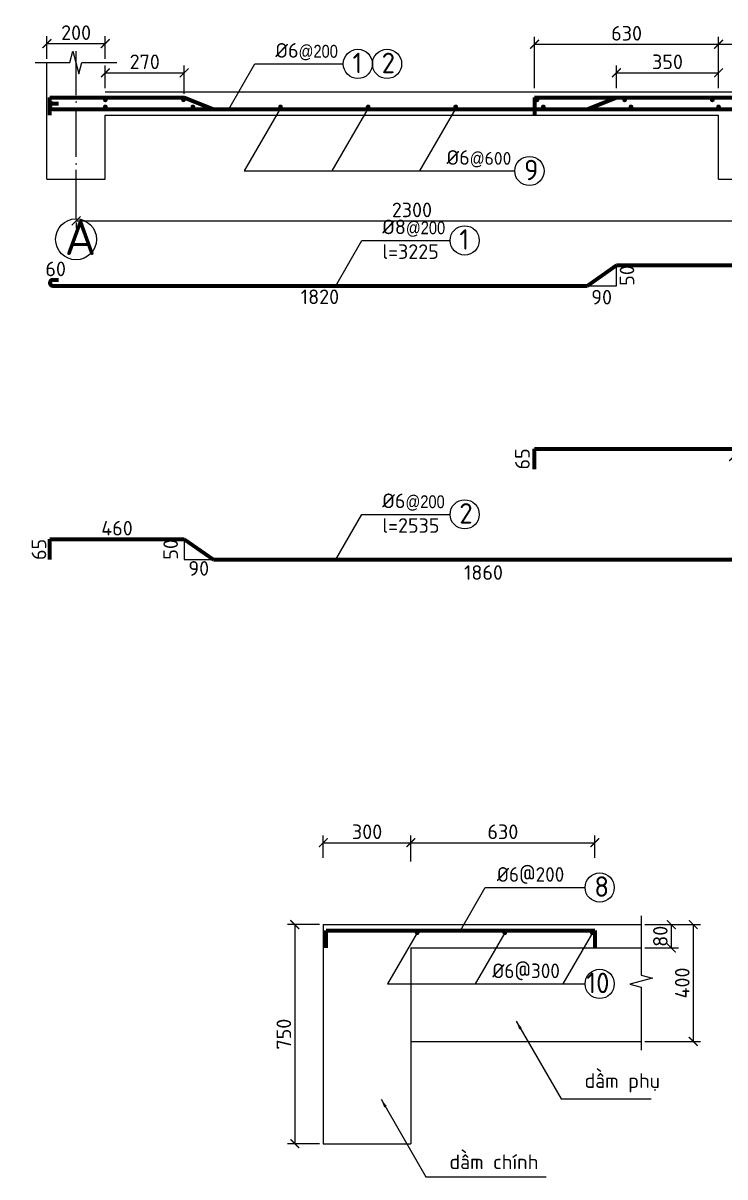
# Model space of a CAD drawing. Header units: millimetres. Extents: x 0 to 4970, y -594 to 1412.
# Drawn here: x 1412.4 to 1532.6, y 232.6 to 430.1 of the extents above; entities that cross this region are included whole.
import ezdxf

# ---------------------------------------------------------------- set-up
doc = ezdxf.new("R2010")
doc.units = ezdxf.units.MM
doc.header["$LTSCALE"] = 0.35
doc.header["$PDMODE"] = 3
doc.linetypes.add('ACAD_ISO04W100', pattern=[30, 24, -3, 0, -3])
doc.layers.get('0').update_dxf_attribs({"lineweight": 50})
for name, color, linetype, lineweight in [('CotThepSan', 13, 'Continuous', 70), ('DoVe', 1, 'Continuous', 18), ('Duong Bao San', 7, 'Continuous', 18), ('Kich Thuoc', 1, 'Continuous', 20), ('Ky Hieu', 4, 'Continuous', 20), ('Text', 40, 'Continuous', 20), ('Truc', 3, 'ACAD_ISO04W100', 20)]:
    doc.layers.add(name, color=color, linetype=linetype, lineweight=lineweight)
doc.styles.get("Standard").update_dxf_attribs({"font": 'isocpeur.ttf'})
doc.styles.add('VN', font='')
doc.styles.get('VN').set_extended_font_data('TCVN 7284')
doc.dimstyles.new('Dim20', dxfattribs={"dimtxt": 2.5, "dimasz": 1.5, "dimexe": 1.25, "dimexo": 0.625, "dimtad": 1, "dimlfac": 20, "dimtxsty": 'Standard', "dimblk": 'ARCHTICK', "dimcen": 2.5, "dimadec": 0, "dimazin": 0, "dimtfac": 1, "dimtmove": 0, "dimatfit": 3, "dimfxl": 1, "dimarcsym": 0})
doc.dimstyles.new('Dim20KT', dxfattribs={"dimtxt": 2.5, "dimasz": 1.5, "dimexe": 1.25, "dimexo": 0.625, "dimtad": 1, "dimlfac": 20, "dimtxsty": 'Standard', "dimblk": 'ARCHTICK', "dimcen": 2.5, "dimse1": 1, "dimse2": 1, "dimsd1": 1, "dimsd2": 1, "dimadec": 0, "dimazin": 0, "dimtfac": 1, "dimtmove": 0, "dimatfit": 3, "dimfxl": 1, "dimarcsym": 0})
doc.dimstyles.new('Dim50KT', dxfattribs={"dimtxt": 2.5, "dimasz": 1.5, "dimexe": 1.25, "dimexo": 0.625, "dimtad": 1, "dimlfac": 50, "dimtxsty": 'Standard', "dimblk": 'ARCHTICK', "dimcen": 2.5, "dimse1": 1, "dimse2": 1, "dimsd1": 1, "dimsd2": 1, "dimadec": 0, "dimazin": 0, "dimtfac": 1, "dimtmove": 0, "dimatfit": 3, "dimfxl": 1, "dimarcsym": 0})

# ---------------------------------------------------------------- blocks, each defined once
blk = doc.blocks.new('*D250')
at = {"layer": 'Defpoints', "color": 0}
for p in [(1514.01, 388.65), (1573.01, 388.65), (1573.01, 388.65)]:
    blk.add_point(p, dxfattribs=at)
at = {"layer": 'Kich Thuoc', "color": 0, "insert": (1543.51, 390.52), "char_height": 2.5, "attachment_point": 5}
blk.add_mtext('1180', dxfattribs=at)
blk = doc.blocks.new('_ArchTick')
at = {"color": 0, "linetype": 'ByBlock', "const_width": 0.15}
blk.add_lwpolyline([(-0.5, -0.5), (0.5, 0.5)], dxfattribs=at)
blk = doc.blocks.new('*D267')
at = {"layer": 'Defpoints', "color": 0}
for p in [(1417.51, 385.15), (1509.01, 385.15), (1509.01, 381.38)]:
    blk.add_point(p, dxfattribs=at)
at = {"layer": 'Kich Thuoc', "color": 0, "insert": (1463.26, 383.25), "char_height": 2.5, "attachment_point": 5}
blk.add_mtext('1820', dxfattribs=at)
blk = doc.blocks.new('*D251')
at = {"layer": 'Defpoints', "color": 0}
for p in [(1417.51, 386.15), (1417.51, 386.15), (1418.51, 386.15)]:
    blk.add_point(p, dxfattribs=at)
at = {"layer": 'Kich Thuoc', "color": 0, "insert": (1418.01, 388.02), "char_height": 2.5, "attachment_point": 5}
blk.add_mtext('60', dxfattribs=at)
blk = doc.blocks.new('*D268')
at = {"layer": 'Defpoints', "color": 0}
for p in [(1417.01, 341.76), (1440.01, 341.76), (1440.01, 341.76)]:
    blk.add_point(p, dxfattribs=at)
at = {"layer": 'Kich Thuoc', "color": 0, "insert": (1428.51, 343.64), "char_height": 2.5, "attachment_point": 5}
blk.add_mtext('460', dxfattribs=at)
blk = doc.blocks.new('*D262')
at = {"layer": 'Defpoints', "color": 0}
for p in [(1445.01, 338.26), (1537.51, 338.26), (1537.51, 334.17)]:
    blk.add_point(p, dxfattribs=at)
at = {"layer": 'Kich Thuoc', "color": 0, "insert": (1491.26, 336.05), "char_height": 2.5, "attachment_point": 5}
blk.add_mtext('1860', dxfattribs=at)
blk = doc.blocks.new('*D238')
at = {"layer": 'Defpoints', "color": 0}
for p in [(1440.01, 421.59), (1426.51, 418.36), (1440.01, 417.36)]:
    blk.add_point(p, dxfattribs=at)
at = {"layer": 'Kich Thuoc', "color": 0, "lineweight": -2}
for p, q in [((1426.51, 418.98), (1426.51, 422.84)), ((1440.01, 417.98), (1440.01, 422.84)), ((1426.51, 421.59), (1440.01, 421.59))]:
    blk.add_line(p, q, dxfattribs=at)
at = {"layer": 'Kich Thuoc', "color": 0, "lineweight": -2, "xscale": 1.5, "yscale": 1.5, "zscale": 1.5, "rotation": 180}
blk.add_blockref('_ArchTick', (1426.51, 421.59), dxfattribs=at)
at = {"layer": 'Kich Thuoc', "color": 0, "lineweight": -2, "xscale": 1.5, "yscale": 1.5, "zscale": 1.5}
blk.add_blockref('_ArchTick', (1440.01, 421.59), dxfattribs=at)
at = {"layer": 'Kich Thuoc', "color": 0, "insert": (1433.26, 423.47), "char_height": 2.5, "attachment_point": 5}
blk.add_mtext('270', dxfattribs=at)
blk = doc.blocks.new('*D239')
at = {"layer": 'Defpoints', "color": 0}
for p in [(1531.51, 421.59), (1514.01, 418.36), (1531.51, 418.36)]:
    blk.add_point(p, dxfattribs=at)
at = {"layer": 'Kich Thuoc', "color": 0, "lineweight": -2}
for p, q in [((1514.01, 418.98), (1514.01, 422.84)), ((1531.51, 418.98), (1531.51, 422.84)), ((1514.01, 421.59), (1531.51, 421.59))]:
    blk.add_line(p, q, dxfattribs=at)
at = {"layer": 'Kich Thuoc', "color": 0, "lineweight": -2, "xscale": 1.5, "yscale": 1.5, "zscale": 1.5, "rotation": 180}
blk.add_blockref('_ArchTick', (1514.01, 421.59), dxfattribs=at)
at = {"layer": 'Kich Thuoc', "color": 0, "lineweight": -2, "xscale": 1.5, "yscale": 1.5, "zscale": 1.5}
blk.add_blockref('_ArchTick', (1531.51, 421.59), dxfattribs=at)
at = {"layer": 'Kich Thuoc', "color": 0, "insert": (1522.76, 423.47), "char_height": 2.5, "attachment_point": 5}
blk.add_mtext('350', dxfattribs=at)
blk = doc.blocks.new('*D241')
at = {"layer": 'Defpoints', "color": 0}
for p in [(1531.51, 426.48), (1500.01, 418.36), (1531.51, 418.36)]:
    blk.add_point(p, dxfattribs=at)
at = {"layer": 'Kich Thuoc', "color": 0, "lineweight": -2}
for p, q in [((1500.01, 418.98), (1500.01, 427.73)), ((1531.51, 418.98), (1531.51, 427.73)), ((1500.01, 426.48), (1531.51, 426.48))]:
    blk.add_line(p, q, dxfattribs=at)
at = {"layer": 'Kich Thuoc', "color": 0, "lineweight": -2, "xscale": 1.5, "yscale": 1.5, "zscale": 1.5, "rotation": 180}
blk.add_blockref('_ArchTick', (1500.01, 426.48), dxfattribs=at)
at = {"layer": 'Kich Thuoc', "color": 0, "lineweight": -2, "xscale": 1.5, "yscale": 1.5, "zscale": 1.5}
blk.add_blockref('_ArchTick', (1531.51, 426.48), dxfattribs=at)
at = {"layer": 'Kich Thuoc', "color": 0, "insert": (1515.76, 428.35), "char_height": 2.5, "attachment_point": 5}
blk.add_mtext('630', dxfattribs=at)
blk = doc.blocks.new('*D242')
at = {"layer": 'Defpoints', "color": 0}
for p in [(1541.51, 426.48), (1531.51, 418.98), (1541.51, 418.98)]:
    blk.add_point(p, dxfattribs=at)
at = {"layer": 'Kich Thuoc', "color": 0, "lineweight": -2}
for p, q in [((1531.51, 419.61), (1531.51, 427.73)), ((1541.51, 419.61), (1541.51, 427.73)), ((1531.51, 426.48), (1541.51, 426.48))]:
    blk.add_line(p, q, dxfattribs=at)
at = {"layer": 'Kich Thuoc', "color": 0, "lineweight": -2, "xscale": 1.5, "yscale": 1.5, "zscale": 1.5, "rotation": 180}
blk.add_blockref('_ArchTick', (1531.51, 426.48), dxfattribs=at)
at = {"layer": 'Kich Thuoc', "color": 0, "lineweight": -2, "xscale": 1.5, "yscale": 1.5, "zscale": 1.5}
blk.add_blockref('_ArchTick', (1541.51, 426.48), dxfattribs=at)
at = {"layer": 'Kich Thuoc', "color": 0, "insert": (1536.51, 428.35), "char_height": 2.5, "attachment_point": 5}
blk.add_mtext('200', dxfattribs=at)
blk = doc.blocks.new('*D253')
at = {"layer": 'Defpoints', "color": 0}
for p in [(1500.01, 352.7), (1573.01, 352.7), (1573.01, 352.7)]:
    blk.add_point(p, dxfattribs=at)
at = {"layer": 'Kich Thuoc', "color": 0, "insert": (1536.51, 354.58), "char_height": 2.5, "attachment_point": 5}
blk.add_mtext('1460', dxfattribs=at)
blk = doc.blocks.new('*D254')
at = {"layer": 'Defpoints', "color": 0}
for p in [(1514.01, 388.65), (1514.01, 385.15), (1517.7, 385.15)]:
    blk.add_point(p, dxfattribs=at)
at = {"layer": 'Kich Thuoc', "color": 0, "insert": (1515.83, 386.9), "char_height": 2.5, "attachment_point": 5, "rotation": 90}
blk.add_mtext('50', dxfattribs=at)
blk = doc.blocks.new('*D255')
at = {"layer": 'Defpoints', "color": 0}
for p in [(1509.01, 385.15), (1513.97, 385.15), (1513.97, 381.31)]:
    blk.add_point(p, dxfattribs=at)
at = {"layer": 'Kich Thuoc', "color": 0, "insert": (1511.49, 383.18), "char_height": 2.5, "attachment_point": 5}
blk.add_mtext('90', dxfattribs=at)
blk = doc.blocks.new('*D260')
at = {"layer": 'Defpoints', "color": 0}
for p in [(1440.01, 341.76), (1439.57, 338.26), (1440.01, 338.26)]:
    blk.add_point(p, dxfattribs=at)
at = {"layer": 'Kich Thuoc', "color": 0, "insert": (1437.7, 340.01), "char_height": 2.5, "attachment_point": 5, "rotation": 90}
blk.add_mtext('50', dxfattribs=at)
blk = doc.blocks.new('*D261')
at = {"layer": 'Defpoints', "color": 0}
for p in [(1440.01, 338.26), (1445.01, 338.26), (1445.01, 334.89)]:
    blk.add_point(p, dxfattribs=at)
at = {"layer": 'Kich Thuoc', "color": 0, "insert": (1442.51, 336.76), "char_height": 2.5, "attachment_point": 5}
blk.add_mtext('90', dxfattribs=at)
blk = doc.blocks.new('*D270')
at = {"layer": 'Defpoints', "color": 0}
for p in [(1536.51, 399.26), (1421.51, 396.58), (1536.51, 396.25)]:
    blk.add_point(p, dxfattribs=at)
at = {"layer": 'Kich Thuoc', "color": 0, "lineweight": -2}
for p, q in [((1536.51, 398.64), (1536.51, 395)), ((1421.51, 396.25), (1536.51, 396.25)), ((1421.51, 395.96), (1421.51, 395))]:
    blk.add_line(p, q, dxfattribs=at)
at = {"layer": 'Kich Thuoc', "color": 0, "lineweight": -2, "xscale": 1.5, "yscale": 1.5, "zscale": 1.5, "rotation": 180}
blk.add_blockref('_ArchTick', (1421.51, 396.25), dxfattribs=at)
at = {"layer": 'Kich Thuoc', "color": 0, "lineweight": -2, "xscale": 1.5, "yscale": 1.5, "zscale": 1.5}
blk.add_blockref('_ArchTick', (1536.51, 396.25), dxfattribs=at)
at = {"layer": 'Kich Thuoc', "color": 0, "insert": (1479.01, 398.12), "char_height": 2.5, "attachment_point": 5}
blk.add_mtext('2300', dxfattribs=at)
blk = doc.blocks.new('*D231')
at = {"layer": 'Defpoints', "color": 0}
for p in [(1412.43, 341.76), (1417.03, 341.76), (1412.43, 338.26)]:
    blk.add_point(p, dxfattribs=at)
at = {"layer": 'Kich Thuoc', "color": 0, "insert": (1415.15, 340.01), "char_height": 2.5, "attachment_point": 5, "rotation": 90}
blk.add_mtext('65', dxfattribs=at)
blk = doc.blocks.new('*D232')
at = {"layer": 'Defpoints', "color": 0}
for p in [(1495.2, 357.25), (1499.79, 357.25), (1495.2, 353.75)]:
    blk.add_point(p, dxfattribs=at)
at = {"layer": 'Kich Thuoc', "color": 0, "insert": (1497.92, 355.5), "char_height": 2.5, "attachment_point": 5, "rotation": 90}
blk.add_mtext('65', dxfattribs=at)
blk = doc.blocks.new('*D527')
at = {"layer": 'Defpoints', "color": 0}
for p in [(1478.83, 289.81), (1478.83, 289.18), (1463.83, 286.6)]:
    blk.add_point(p, dxfattribs=at)
at = {"layer": 'Kich Thuoc', "color": 0, "lineweight": -2}
for p, q in [((1463.83, 287.23), (1463.83, 291.06)), ((1478.83, 289.81), (1478.83, 291.06)), ((1463.83, 289.81), (1478.83, 289.81))]:
    blk.add_line(p, q, dxfattribs=at)
at = {"layer": 'Kich Thuoc', "color": 0, "lineweight": -2, "xscale": 1.5, "yscale": 1.5, "zscale": 1.5, "rotation": 180}
blk.add_blockref('_ArchTick', (1463.83, 289.81), dxfattribs=at)
at = {"layer": 'Kich Thuoc', "color": 0, "lineweight": -2, "xscale": 1.5, "yscale": 1.5, "zscale": 1.5}
blk.add_blockref('_ArchTick', (1478.83, 289.81), dxfattribs=at)
at = {"layer": 'Kich Thuoc', "color": 0, "insert": (1471.33, 291.68), "char_height": 2.5, "attachment_point": 5}
blk.add_mtext('300', dxfattribs=at)
blk = doc.blocks.new('*D528')
at = {"layer": 'Defpoints', "color": 0}
for p in [(1510.33, 289.81), (1510.33, 286.6), (1478.83, 285.98)]:
    blk.add_point(p, dxfattribs=at)
at = {"layer": 'Kich Thuoc', "color": 0, "lineweight": -2}
for p, q in [((1478.83, 286.6), (1478.83, 291.06)), ((1510.33, 287.23), (1510.33, 291.06)), ((1478.83, 289.81), (1510.33, 289.81))]:
    blk.add_line(p, q, dxfattribs=at)
at = {"layer": 'Kich Thuoc', "color": 0, "lineweight": -2, "xscale": 1.5, "yscale": 1.5, "zscale": 1.5, "rotation": 180}
blk.add_blockref('_ArchTick', (1478.83, 289.81), dxfattribs=at)
at = {"layer": 'Kich Thuoc', "color": 0, "lineweight": -2, "xscale": 1.5, "yscale": 1.5, "zscale": 1.5}
blk.add_blockref('_ArchTick', (1510.33, 289.81), dxfattribs=at)
at = {"layer": 'Kich Thuoc', "color": 0, "insert": (1494.58, 291.68), "char_height": 2.5, "attachment_point": 5}
blk.add_mtext('630', dxfattribs=at)
blk = doc.blocks.new('*D529')
at = {"layer": 'Defpoints', "color": 0}
for p in [(1518.24, 275.79), (1518.24, 271.79), (1523.42, 271.79)]:
    blk.add_point(p, dxfattribs=at)
at = {"layer": 'Kich Thuoc', "color": 0, "lineweight": -2}
for p, q in [((1518.86, 275.79), (1524.67, 275.79)), ((1523.42, 275.79), (1523.42, 271.79)), ((1518.86, 271.79), (1524.67, 271.79))]:
    blk.add_line(p, q, dxfattribs=at)
at = {"layer": 'Kich Thuoc', "color": 0, "lineweight": -2, "xscale": 1.5, "yscale": 1.5, "zscale": 1.5}
for p, rotation in [((1523.42, 275.79), 90), ((1523.42, 271.79), 270)]:
    blk.add_blockref('_ArchTick', p, dxfattribs=dict(at, rotation=rotation))
at = {"layer": 'Kich Thuoc', "color": 0, "insert": (1521.54, 273.79), "char_height": 2.5, "attachment_point": 5, "rotation": 90}
blk.add_mtext('80', dxfattribs=at)
blk = doc.blocks.new('*D536')
at = {"layer": 'Defpoints', "color": 0}
for p in [(1518.24, 275.79), (1518.24, 255.79), (1527.17, 255.79)]:
    blk.add_point(p, dxfattribs=at)
at = {"layer": 'Kich Thuoc', "color": 0, "lineweight": -2}
for p, q in [((1518.86, 275.79), (1528.42, 275.79)), ((1527.17, 275.79), (1527.17, 255.79)), ((1518.86, 255.79), (1528.42, 255.79))]:
    blk.add_line(p, q, dxfattribs=at)
at = {"layer": 'Kich Thuoc', "color": 0, "lineweight": -2, "xscale": 1.5, "yscale": 1.5, "zscale": 1.5}
for p, rotation in [((1527.17, 275.79), 90), ((1527.17, 255.79), 270)]:
    blk.add_blockref('_ArchTick', p, dxfattribs=dict(at, rotation=rotation))
at = {"layer": 'Kich Thuoc', "color": 0, "insert": (1525.29, 265.79), "char_height": 2.5, "attachment_point": 5, "rotation": 90}
blk.add_mtext('400', dxfattribs=at)
blk = doc.blocks.new('*D537')
at = {"layer": 'Defpoints', "color": 0}
for p in [(1463.83, 275.79), (1458.95, 238.29), (1463.83, 238.29)]:
    blk.add_point(p, dxfattribs=at)
at = {"layer": 'Kich Thuoc', "color": 0, "lineweight": -2}
for p, q in [((1463.2, 275.79), (1457.7, 275.79)), ((1458.95, 275.79), (1458.95, 238.29)), ((1463.2, 238.29), (1457.7, 238.29))]:
    blk.add_line(p, q, dxfattribs=at)
at = {"layer": 'Kich Thuoc', "color": 0, "lineweight": -2, "xscale": 1.5, "yscale": 1.5, "zscale": 1.5}
for p, rotation in [((1458.95, 275.79), 90), ((1458.95, 238.29), 270)]:
    blk.add_blockref('_ArchTick', p, dxfattribs=dict(at, rotation=rotation))
at = {"layer": 'Kich Thuoc', "color": 0, "insert": (1457.07, 257.04), "char_height": 2.5, "attachment_point": 5, "rotation": 90}
blk.add_mtext('750', dxfattribs=at)
blk = doc.blocks.new('*D1430')
at = {"layer": 'Defpoints', "color": 0}
for p in [(1426.51, 426.59), (1416.51, 423.35), (1426.51, 423.35)]:
    blk.add_point(p, dxfattribs=at)
at = {"layer": 'Kich Thuoc', "color": 0, "lineweight": -2}
for p, q in [((1416.51, 423.98), (1416.51, 427.84)), ((1426.51, 423.98), (1426.51, 427.84)), ((1416.51, 426.59), (1426.51, 426.59))]:
    blk.add_line(p, q, dxfattribs=at)
at = {"layer": 'Kich Thuoc', "color": 0, "lineweight": -2, "xscale": 1.5, "yscale": 1.5, "zscale": 1.5, "rotation": 180}
blk.add_blockref('_ArchTick', (1416.51, 426.59), dxfattribs=at)
at = {"layer": 'Kich Thuoc', "color": 0, "lineweight": -2, "xscale": 1.5, "yscale": 1.5, "zscale": 1.5}
blk.add_blockref('_ArchTick', (1426.51, 426.59), dxfattribs=at)
at = {"layer": 'Kich Thuoc', "color": 0, "insert": (1421.51, 428.46), "char_height": 2.5, "attachment_point": 5}
blk.add_mtext('200', dxfattribs=at)

msp = doc.modelspace()

# ---------------------------------------------------------------- linework, layer by layer
at = {"layer": 'CotThepSan'}
for p, q in [((1417.005688, 414.359923), (1417.005688, 417.359923)), ((1417.005688, 417.359923), (1440.005688, 417.359923)), ((1440.005688, 417.359923), (1445.005688, 415.359923)), ((1500.005688, 417.359923), (1573.005688, 417.359923)), ((1500.005688, 417.359923), (1500.005688, 414.359923)), ((1509.005688, 415.359923), (1514.005688, 417.359923)), ((1417.505688, 416.359923), (1418.505688, 416.359923)), ((1417.505688, 415.359923), (1509.505688, 415.359923)), ((1445.005688, 415.359923), (1538.005688, 415.359923)), ((1509.005688, 385.147687), (1514.005688, 388.647687)), ((1514.005688, 388.647687), (1573.005688, 388.647687)), ((1417.505688, 386.147687), (1418.505688, 386.147687)), ((1417.505688, 385.147687), (1509.005688, 385.147687)), ((1500.005688, 353.747298), (1500.005688, 357.247298)), ((1500.005688, 357.247298), (1573.005688, 357.247298)), ((1417.005688, 338.26405), (1417.005688, 341.76405)), ((1417.005688, 341.76405), (1440.005688, 341.76405)), ((1440.005688, 341.76405), (1445.005688, 338.26405)), ((1445.005688, 338.26405), (1537.505688, 338.26405)), ((1464.325806, 271.787043), (1464.325806, 274.787043)), ((1464.325806, 274.787043), (1510.325806, 274.787043)), ((1510.325806, 274.787043), (1510.325806, 271.787043))]:
    msp.add_line(p, q, dxfattribs=at)
at = {"layer": 'CotThepSan', "color": 1, "const_width": 0.4}
for points in [[(1426.305688, 416.959923, 1), (1426.705688, 416.959923, 1)], [(1439.693884, 416.959923, 1), (1440.093884, 416.959923, 1)], [(1500.227693, 416.959923, 1), (1500.627693, 416.959923, 1)], [(1515.227693, 416.959923, 1), (1515.627693, 416.959923, 1)], [(1530.227693, 416.959923, 1), (1530.627693, 416.959923, 1)], [(1426.305688, 415.759923, 1), (1426.705688, 415.759923, 1)], [(1441.305688, 415.759923, 1), (1441.705688, 415.759923, 1)], [(1456.305688, 415.759923, 1), (1456.705688, 415.759923, 1)], [(1471.305688, 415.759923, 1), (1471.705688, 415.759923, 1)], [(1486.305688, 415.759923, 1), (1486.705688, 415.759923, 1)], [(1501.305688, 415.759923, 1), (1501.705688, 415.759923, 1)], [(1516.305688, 415.759923, 1), (1516.705688, 415.759923, 1)], [(1531.305688, 415.759923, 1), (1531.705688, 415.759923, 1)], [(1480.103801, 274.387043, -1), (1479.703801, 274.387043, -1)], [(1495.103801, 274.387043, -1), (1494.703801, 274.387043, -1)], [(1510.103801, 274.387043, -1), (1509.703801, 274.387043, -1)]]:
    msp.add_lwpolyline(points, format="xyb", close=True, dxfattribs=at)
at = {"layer": 'CotThepSan'}
for centre in [(1417.505688, 415.859923), (1417.505688, 385.647687)]:
    msp.add_arc(centre, 0.5, 90, 270, dxfattribs=at)
at = {"layer": 'DoVe'}
for p, q in [((1514.005688, 385.147687), (1514.005688, 388.647687)), ((1509.005688, 385.147687), (1514.005688, 385.147687)), ((1440.005688, 341.76405), (1440.005688, 338.26405)), ((1440.005688, 338.26405), (1445.005688, 338.26405))]:
    msp.add_line(p, q, dxfattribs=at)
at = {"layer": 'Duong Bao San'}
for p, q in [((1416.505688, 418.359923), (1416.505688, 423.359923)), ((1416.505688, 403.359923), (1416.505688, 418.359923)), ((1426.505688, 403.359923), (1426.505688, 414.359923)), ((1531.505688, 403.359923), (1531.505688, 414.359923)), ((1416.505688, 403.359923), (1426.505688, 403.359923)), ((1531.505688, 403.359923), (1541.505688, 403.359923)), ((1463.825806, 275.787043), (1518.239429, 275.787043)), ((1463.825806, 275.787043), (1463.825806, 238.287043)), ((1478.825806, 271.787043), (1518.239429, 271.787043)), ((1478.825806, 271.787043), (1478.825806, 238.287043)), ((1478.825806, 255.787043), (1518.239429, 255.787043)), ((1463.825806, 238.287043), (1478.825806, 238.287043))]:
    msp.add_line(p, q, dxfattribs=at)
for points in [[(1426.505688, 418.359923), (1656.505688, 418.359923), (1709.005688, 418.359923)], [(1426.505688, 414.359923), (1531.505688, 414.359923)]]:
    msp.add_lwpolyline(points, dxfattribs=at)
at = {"layer": 'Ky Hieu'}
for p, q in [((1456.846012, 423.109155), (1467.246012, 423.109155)), ((1471.505688, 415.559923), (1465.283515, 404.782803)), ((1486.505688, 415.559923), (1480.283515, 404.782803)), ((1484.931133, 404.782803), (1495.424466, 404.782803)), ((1495.424466, 404.782803), (1496.622832, 404.782803)), ((1475.141124, 346.013282), (1485.541124, 346.013282)), ((1508.105357, 282.136275), (1508.653902, 282.136275)), ((1508.644763, 282.136275), (1508.653902, 282.136275)), ((1494.903801, 274.387043), (1489.852512, 265.637955)), ((1509.903801, 274.387043), (1504.852607, 265.638119)), ((1508.17943, 265.637955), (1508.653902, 265.637955))]:
    msp.add_line(p, q, dxfattribs=at)
for points in [[(1414.505688, 423.359923), (1414.505688, 423.359923), (1420.435135, 423.359923), (1420.952773, 425.291775), (1421.98805, 421.428071), (1422.505688, 423.359923), (1428.505688, 423.359923), (1428.505688, 423.359923)], [(1518.239429, 277.287043), (1518.239429, 277.287043), (1518.239429, 267.14502), (1520.171281, 266.627382), (1516.307577, 265.592106), (1518.239429, 265.074467), (1518.239429, 254.287043), (1518.239429, 254.287043)]]:
    msp.add_lwpolyline(points, dxfattribs=at)
for centre, radius in [((1469.746012, 423.109155), 2.5), ((1474.746012, 423.109155), 2.5), ((1499.122832, 404.782803), 2.5), ((1421.505688, 393.083986), 3.5), ((1488.041124, 392.896919), 2.5), ((1488.041124, 346.013282), 2.5), ((1511.153902, 282.136275), 2.5), ((1511.153902, 265.637955), 2.5)]:
    msp.add_circle(centre, radius, dxfattribs=at)
at = {"layer": 'Truc'}
msp.add_line((1421.505688, 396.583986), (1421.505688, 425.278625), dxfattribs=at)

# ---------------------------------------------------------------- texts
at = {"layer": 'Ky Hieu', "style": 'VN'}
for s, p in [('1', (1468.831989, 421.52602)), ('2', (1473.831989, 421.52602)), ('9', (1498.208809, 403.199669)), ('1', (1487.127101, 391.313785)), ('2', (1487.127101, 344.430147)), ('8', (1510.239879, 280.553141)), ('10', (1508.869367, 264.05482))]:
    msp.add_text(s, height=3.5, dxfattribs=at).set_placement(p)
at = {"layer": 'Ky Hieu', "char_height": 2.5, "attachment_point": 7}
for s, insert in [('%%C6{\\fVNI-Helve-Condense|b0|i0|c0|p2;\\H0.875x;@200}', (1455.62567, 423.734155)), ('%%C6{\\fVNI-Helve-Condense|b0|i0|c0|p2;\\H0.875x;@\\fISOCPEUR|b0|i0|c0|p34;600}', (1484.931133, 405.407803)), ('%%C8{\\fVNI-Helve-Condense|b0|i0|c0|p2;\\H0.875x;@200}', (1473.920781, 393.521919)), ('l=3225', (1473.94346, 389.731873)), ('%%C6{\\fVNI-Helve-Condense|b0|i0|c0|p2;\\H0.875x;@200}', (1473.920781, 346.638282)), ('l=2535', (1473.94346, 342.848236))]:
    msp.add_mtext(s, dxfattribs=dict(at, insert=insert))
at = {"layer": 'Ky Hieu', "char_height": 2.5, "attachment_point": 7, "style": 'VN'}
for s, insert in [('%%C6@200', (1493.568004, 282.761275)), ('%%C6@300', (1492.768182, 266.262955))]:
    msp.add_mtext(s, dxfattribs=dict(at, insert=insert))
at = {"layer": 'Ky Hieu', "char_height": 2.5, "width": 16.51500642, "attachment_point": 1}
for s, insert in [('d{\\fTCVN 7284|b0|i0|c0|p34;ầ}m ph{\\fTCVN 7284|b0|i0|c0|p34;ụ}', (1508.553122, 250.331644)), ('d{\\fTCVN 7284|b0|i0|c0|p34;ầ}m chính', (1485.42175, 236.441099))]:
    msp.add_mtext(s, dxfattribs=dict(at, insert=insert))
at = {"layer": 'Text', "insert": (1419.545715, 396.404734), "char_height": 6, "width": 3.31947027, "attachment_point": 1}
msp.add_mtext('A', dxfattribs=at)

# ---------------------------------------------------------------- dimensions: what is measured, and where the dimension line sits
at = {"layer": 'Kich Thuoc'}
for base, p1, p2, dimstyle, picture, middle in [((1426.505688, 426.585214), (1416.505688, 423.351419), (1426.505688, 423.351419), 'Dim20', '*D1430', (1421.505688, 428.460214)), ((1531.505688, 426.476921), (1500.005688, 418.359923), (1531.505688, 418.359923), 'Dim20', '*D241', (1515.755688, 428.351921)), ((1541.505688, 426.476921), (1531.505688, 418.984923), (1541.505688, 418.984923), 'Dim20', '*D242', (1536.505688, 428.351921)), ((1531.505688, 421.593718), (1514.005688, 418.359923), (1531.505688, 418.359923), 'Dim20', '*D239', (1522.755688, 423.468718)), ((1536.505688, 396.245121), (1421.505688, 396.583986), (1536.505688, 399.262901), 'Dim20', '*D270', (1479.005688, 398.120121)), ((1573.005688, 388.647687), (1514.005688, 388.647687), (1573.005688, 388.647687), 'Dim20KT', '*D250', (1543.505688, 390.522687)), ((1573.005688, 352.701017), (1500.005688, 352.701017), (1573.005688, 352.701017), 'Dim20KT', '*D253', (1536.505688, 354.576017)), ((1440.005688, 341.76405), (1417.005688, 341.76405), (1440.005688, 341.76405), 'Dim20KT', '*D268', (1428.505688, 343.63905)), ((1478.825806, 289.808879), (1463.825806, 286.603114), (1478.825806, 289.183879), 'Dim20', '*D527', (1471.325806, 291.683879))]:
    dim = msp.add_linear_dim(base=base, p1=p1, p2=p2, dimstyle=dimstyle, dxfattribs=at)
    dim.commit()
    dim.dimension.update_dxf_attribs({"geometry": picture, "text_midpoint": middle})
for base, p1, p2, picture, middle in [((1440.005688, 421.593718), (1426.505688, 418.359923), (1440.005688, 417.359923), '*D238', (1433.255688, 423.468718)), ((1510.325806, 289.808879), (1478.825806, 285.978114), (1510.325806, 286.603114), '*D528', (1494.575806, 291.683879))]:
    dim = msp.add_linear_dim(base=base, p1=p1, p2=p2, dimstyle='Dim20', override={"dimtmove": 1}, dxfattribs=at)
    dim.commit()
    dim.dimension.update_dxf_attribs({"geometry": picture, "text_midpoint": middle})
for base, p1, p2, text, picture, middle in [((1417.505688, 386.147687), (1418.505688, 386.147687), (1417.505688, 386.147687), '60', '*D251', (1418.005688, 386.147687)), ((1513.973112, 381.306826), (1509.005688, 385.147687), (1513.973112, 385.147687), '90', '*D255', (1511.4894, 381.306826)), ((1445.005688, 334.888216), (1440.005688, 338.26405), (1445.005688, 338.26405), '90', '*D261', (1442.505688, 334.888216))]:
    dim = msp.add_linear_dim(base=base, p1=p1, p2=p2, text=text, dimstyle='Dim20KT', dxfattribs=at)
    dim.commit()
    dim.dimension.update_dxf_attribs({"geometry": picture, "text_midpoint": middle, "dimtype": 160})
for base, p1, p2, text, picture, middle in [((1517.701073, 385.147687), (1514.005688, 388.647687), (1514.005688, 385.147687), '50', '*D254', (1517.701073, 386.897687)), ((1499.794554, 357.247298), (1495.195905, 353.747298), (1495.195905, 357.247298), '65', '*D232', (1499.794554, 355.497298)), ((1417.027908, 341.76405), (1412.429259, 338.26405), (1412.429259, 341.76405), '65', '*D231', (1417.027908, 340.01405)), ((1439.570915, 338.26405), (1440.005688, 341.76405), (1440.005688, 338.26405), '50', '*D260', (1439.570915, 340.01405))]:
    dim = msp.add_linear_dim(base=base, p1=p1, p2=p2, angle=90, text=text, dimstyle='Dim20KT', dxfattribs=at)
    dim.commit()
    dim.dimension.update_dxf_attribs({"geometry": picture, "text_midpoint": middle, "dimtype": 160})
for base, p1, p2, text, picture, middle in [((1509.005688, 381.377195), (1417.505688, 385.147687), (1509.005688, 385.147687), '1820', '*D267', (1463.255688, 383.252195)), ((1537.505688, 334.171095), (1445.005688, 338.26405), (1537.505688, 338.26405), '1860', '*D262', (1491.255688, 336.046095))]:
    dim = msp.add_linear_dim(base=base, p1=p1, p2=p2, text=text, dimstyle='Dim20KT', dxfattribs=at)
    dim.commit()
    dim.dimension.update_dxf_attribs({"geometry": picture, "text_midpoint": middle})
for base, p1, p2, picture, middle in [((1458.949332, 238.287043), (1463.825806, 275.787043), (1463.825806, 238.287043), '*D537', (1457.074332, 257.037043)), ((1527.166994, 255.787043), (1518.239429, 275.787043), (1518.239429, 255.787043), '*D536', (1525.291994, 265.787043))]:
    dim = msp.add_linear_dim(base=base, p1=p1, p2=p2, angle=90, dimstyle='Dim20', dxfattribs=at)
    dim.commit()
    dim.dimension.update_dxf_attribs({"geometry": picture, "text_midpoint": middle})
dim = msp.add_linear_dim(base=(1523.416994, 271.787043), p1=(1518.239429, 275.787043), p2=(1518.239429, 271.787043), angle=90, dimstyle='Dim20', dxfattribs=at)
dim.commit()
dim.dimension.update_dxf_attribs({"geometry": '*D529', "text_midpoint": (1523.416994, 273.787043), "dimtype": 160})

# ---------------------------------------------------------------- leaders
at = {"layer": 'Ky Hieu', "annotation_type": 0, "has_hookline": 1, "hookline_direction": 0}
for points, dimstyle, text_width in [([(1447.663886, 415.359923), (1452.137908, 423.109155), (1456.221012, 423.109155)], 'Dim20', 10.4), ([(1456.505688, 415.559923), (1450.283515, 404.782803), (1484.306133, 404.782803)], 'Dim20KT', 10.493333), ([(1465.958998, 338.26405), (1470.433019, 346.013282), (1474.516124, 346.013282)], 'Dim20', 10.4), ([(1487.325806, 274.787043), (1491.568887, 282.136275), (1496.243671, 282.136275)], 'Dim20', 11.5), ([(1479.903801, 274.387043), (1474.852512, 265.637955), (1496.453897, 265.637955)], 'Dim20KT', 11.5)]:
    msp.add_leader(points, dimstyle=dimstyle, override={"dimgap": 0.625, "dimtad": 1, "dimldrblk": 'None'}, dxfattribs=dict(at, text_width=text_width))
at = {"layer": 'Ky Hieu'}
for points, dimstyle, override in [([(1465.958998, 385.147687), (1470.433019, 392.896919), (1485.541124, 392.896919)], 'Dim20', {"dimgap": 0.625, "dimtad": 1, "dimldrblk": 'None'}), ([(1496.855013, 259.266187), (1504.53981, 245.955729), (1519.951113, 245.955729)], 'Dim50KT', {"dimgap": 0.625, "dimtad": 1}), ([(1473.723642, 245.911284), (1481.408438, 232.600826), (1502.013216, 232.600826)], 'Dim50KT', {"dimgap": 0.625, "dimtad": 1})]:
    msp.add_leader(points, dimstyle=dimstyle, override=override, dxfattribs=at)

doc.saveas('drawing.dxf')
